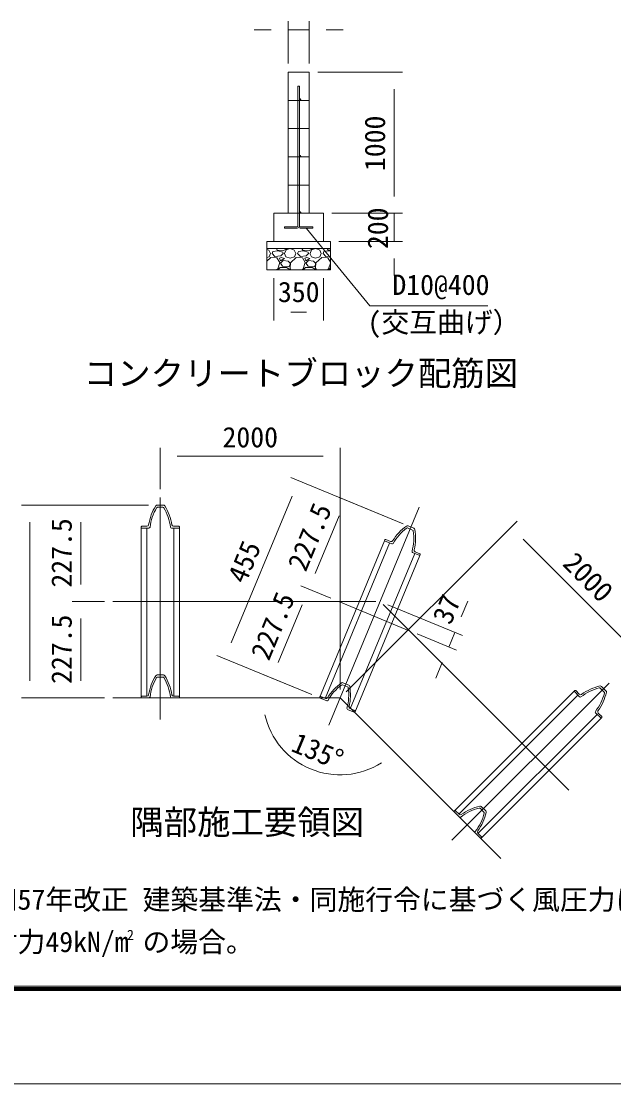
# Model space of a CAD drawing. Units: millimetres, scale not verified, with parts at other scales. Extents: x -12600 to 12600, y -8910 to 8910.
# Drawn here: x 1391 to 5583, y -8910 to -1385 of the extents above; entities that cross this region are included whole.
import ezdxf
from ezdxf.enums import TextEntityAlignment as Align

# ---------------------------------------------------------------- set-up
doc = ezdxf.new("R2010")
doc.units = ezdxf.units.MM
doc.header["$LTSCALE"] = 60
doc.linetypes.add('USER1', pattern=[50.8, 31.75, -6.35, 6.35, -6.35])
doc.layers.add('0-0_D-TTL-TXT', color=7, linetype='Continuous')
for name, color, linetype, lineweight in [('0-1_D-BMK', 2, 'USER1', 13), ('0-2_D-DCR-HCH', 7, 'Continuous', 9), ('0-3_D-STR4', 7, 'Continuous', 9), ('0-4_D-STR1', 1, 'Continuous', 18), ('0-5_D-BGD', 7, 'Continuous', 9), ('0-6_D-STR3', 3, 'Continuous', 13), ('0-7_D-STR-DIM', 7, 'Continuous', 9), ('0-9_D-STR-TXT', 7, 'Continuous', 9), ('0-B_D-TTL', 7, 'Continuous', 9)]:
    doc.layers.add(name, color=color, linetype=linetype, lineweight=lineweight)
doc.styles.add('ＭＳ ゴシック', font='')
doc.styles.get('ＭＳ ゴシック').set_extended_font_data('MS Gothic')

msp = doc.modelspace()

# ---------------------------------------------------------------- linework, layer by layer
at = {"layer": '0-1_D-BMK'}
for p, q in [((2374.29, -6330.57), (2374.29, -4758.07)), ((3566.78, -6370.3), (4206.82, -4825.11)), ((3898.56, -5494.32), (2039.29, -5494.32)), ((4136.25, -5701.03), (3637.35, -5494.38)), ((3951.59, -5516.29), (5266.29, -6830.99)), ((4438.09, -7185.43), (5550.01, -6073.5)), ((3646.92, -6176.82), (2039.29, -6176.82)), ((3646.92, -6176.82), (4783.69, -7313.59))]:
    msp.add_line(p, q, dxfattribs=at)
at = {"layer": '0-2_D-DCR-HCH'}
for p, q in [((3128.72, -3000.25), (3142.62, -3005.46)), ((3142.62, -3005.46), (3153.42, -3028.86)), ((3202.02, -3005.46), (3195.81, -2994.81)), ((3247.02, -3009.06), (3202.02, -3005.46)), ((3274.22, -2994.81), (3247.02, -3009.06)), ((3254.22, -3028.86), (3265.02, -3003.66)), ((3265.02, -3003.66), (3293.34, -2994.81)), ((3294.22, -2994.81), (3322.62, -3005.46)), ((3322.62, -3005.46), (3333.42, -3028.86)), ((3382.02, -3005.46), (3375.81, -2994.81)), ((3427.02, -3009.06), (3382.02, -3005.46)), ((3454.22, -2994.81), (3427.02, -3009.06)), ((3434.22, -3028.86), (3445.02, -3003.66)), ((3445.02, -3003.66), (3473.34, -2994.81)), ((3474.22, -2994.81), (3502.62, -3005.46)), ((3502.62, -3005.46), (3513.42, -3028.86)), ((3562.02, -3005.46), (3555.81, -2994.81)), ((3578.72, -3006.8), (3562.02, -3005.46)), ((3128.72, -3058.68), (3144.42, -3054.06)), ((3157.02, -3057.66), (3128.72, -3083.5)), ((3144.42, -3054.06), (3153.42, -3028.86)), ((3200.22, -3061.26), (3157.02, -3057.66)), ((3166.02, -3028.86), (3171.42, -3014.46)), ((3185.82, -3050.46), (3166.02, -3028.86)), ((3205.62, -3010.86), (3171.42, -3014.46)), ((3227.22, -3046.86), (3185.82, -3050.46)), ((3220.02, -3093.66), (3200.22, -3061.26)), ((3241.62, -3019.86), (3205.62, -3010.86)), ((3230.82, -3057.66), (3218.22, -3063.06)), ((3218.22, -3063.06), (3225.42, -3081.06)), ((3225.42, -3081.06), (3252.42, -3064.86)), ((3243.42, -3079.26), (3225.42, -3097.26)), ((3243.42, -3028.86), (3227.22, -3046.86)), ((3252.42, -3064.86), (3230.82, -3057.66)), ((3243.42, -3028.86), (3241.62, -3019.86)), ((3279.42, -3084.66), (3243.42, -3079.26)), ((3252.42, -3028.86), (3263.22, -3054.06)), ((3263.22, -3054.06), (3293.82, -3063.06)), ((3293.82, -3097.26), (3279.42, -3084.66)), ((3293.82, -3063.06), (3324.42, -3054.06)), ((3337.02, -3057.66), (3295.62, -3095.46)), ((3324.42, -3054.06), (3333.42, -3028.86)), ((3380.22, -3061.26), (3337.02, -3057.66)), ((3346.02, -3028.86), (3351.42, -3014.46)), ((3365.82, -3050.46), (3346.02, -3028.86)), ((3385.62, -3010.86), (3351.42, -3014.46)), ((3407.22, -3046.86), (3365.82, -3050.46)), ((3400.02, -3093.66), (3380.22, -3061.26)), ((3421.62, -3019.86), (3385.62, -3010.86)), ((3410.82, -3057.66), (3398.22, -3063.06)), ((3398.22, -3063.06), (3405.42, -3081.06)), ((3405.42, -3081.06), (3432.42, -3064.86)), ((3423.42, -3079.26), (3405.42, -3097.26)), ((3423.42, -3028.86), (3407.22, -3046.86)), ((3432.42, -3064.86), (3410.82, -3057.66)), ((3423.42, -3028.86), (3421.62, -3019.86)), ((3459.42, -3084.66), (3423.42, -3079.26)), ((3432.42, -3028.86), (3443.22, -3054.06)), ((3443.22, -3054.06), (3473.82, -3063.06)), ((3473.82, -3097.26), (3459.42, -3084.66)), ((3473.82, -3063.06), (3504.42, -3054.06)), ((3517.02, -3057.66), (3475.62, -3095.46)), ((3504.42, -3054.06), (3513.42, -3028.86)), ((3560.22, -3061.26), (3517.02, -3057.66)), ((3526.02, -3028.86), (3531.42, -3014.46)), ((3545.82, -3050.46), (3526.02, -3028.86)), ((3565.62, -3010.86), (3531.42, -3014.46)), ((3578.72, -3047.6), (3545.82, -3050.46)), ((3578.72, -3091.53), (3560.22, -3061.26)), ((3578.72, -3014.13), (3565.62, -3010.86)), ((3578.72, -3062.85), (3578.22, -3063.06)), ((3578.22, -3063.06), (3578.72, -3064.31)), ((3197.66, -3144.81), (3205.62, -3138.66)), ((3205.62, -3138.66), (3220.02, -3093.66)), ((3206.56, -3144.81), (3221.82, -3127.86)), ((3221.82, -3127.86), (3268.62, -3127.86)), ((3225.42, -3097.26), (3239.82, -3118.86)), ((3239.82, -3118.86), (3284.82, -3124.26)), ((3268.62, -3127.86), (3292.02, -3144.06)), ((3284.82, -3124.26), (3293.82, -3108.06)), ((3292.02, -3144.06), (3291.81, -3144.81)), ((3295.62, -3095.46), (3293.82, -3133.26)), ((3293.82, -3108.06), (3293.82, -3097.26)), ((3293.82, -3133.26), (3298.68, -3144.81)), ((3377.66, -3144.81), (3385.62, -3138.66)), ((3385.62, -3138.66), (3400.02, -3093.66)), ((3386.56, -3144.81), (3401.82, -3127.86)), ((3405.42, -3097.26), (3419.82, -3118.86)), ((3419.82, -3118.86), (3464.82, -3124.26)), ((3464.82, -3124.26), (3473.82, -3108.06)), ((3472.02, -3144.06), (3471.81, -3144.81)), ((3475.62, -3095.46), (3473.82, -3133.26)), ((3473.82, -3108.06), (3473.82, -3097.26)), ((3473.82, -3133.26), (3478.68, -3144.81)), ((3557.66, -3144.81), (3565.62, -3138.66)), ((3565.62, -3138.66), (3578.72, -3097.72)), ((3566.56, -3144.81), (3578.72, -3131.3))]:
    msp.add_line(p, q, dxfattribs=at)
msp.add_lwpolyline([(3401.82, -3127.86), (3448.62, -3127.86), (3472.02, -3144.06)], dxfattribs=at)
at = {"layer": '0-3_D-STR4'}
for p, q in [((3528.72, -2944.81), (3528.72, -2744.81)), ((3128.72, -2944.81), (3578.72, -2944.81)), ((3128.72, -2944.81), (3128.72, -3144.81)), ((3128.72, -2994.81), (3578.72, -2994.81)), ((3578.72, -2944.81), (3578.72, -3144.81)), ((3128.72, -3144.81), (3578.72, -3144.81))]:
    msp.add_line(p, q, dxfattribs=at)
msp.add_lwpolyline([(3528.72, -2744.81), (3178.72, -2744.81), (3178.72, -2944.81)], dxfattribs=at)
at = {"layer": '0-4_D-STR1'}
for p, q in [((2351.77, -4811.82), (2396.81, -4811.82)), ((2354.96, -4826.82), (2393.62, -4826.82)), ((2239.29, -4973.82), (2239.29, -4966.32)), ((2239.29, -4973.82), (2239.29, -4966.32)), ((2280.02, -4961.82), (2243.79, -4961.82)), ((2468.57, -4961.82), (2504.79, -4961.82)), ((2509.29, -4973.82), (2509.29, -4966.32)), ((4127.18, -4958.54), (4168.79, -4975.77)), ((2294.35, -4973.82), (2239.29, -4973.82)), ((2239.29, -6176.82), (2239.29, -4973.82)), ((2278.29, -6164.82), (2278.29, -4973.82)), ((2454.23, -4973.82), (2509.29, -4973.82)), ((2470.29, -4973.82), (2470.29, -6164.82)), ((2509.29, -4973.82), (2509.29, -6176.82)), ((4124.39, -4973.62), (4160.1, -4988.41)), ((3500.9, -6176.59), (3961.26, -5065.16)), ((3541.52, -6180.43), (3997.3, -5080.09)), ((3961.26, -5065.16), (3964.13, -5058.23)), ((3961.26, -5065.16), (3964.13, -5058.23)), ((4012.13, -5086.23), (3961.26, -5065.16)), ((4003.48, -5069.66), (3970.01, -5055.8)), ((4174.68, -5153.56), (3718.9, -6253.9)), ((4210.71, -5168.49), (3750.34, -6279.91)), ((4159.84, -5147.41), (4210.71, -5168.49)), ((4177.68, -5141.81), (4211.15, -5155.68)), ((4210.71, -5168.49), (4213.58, -5161.56)), ((2351.77, -6014.82), (2396.81, -6014.82)), ((2354.96, -6029.82), (2393.62, -6029.82)), ((3664.02, -6085.04), (3699.73, -6099.84)), ((3666.81, -6069.96), (3708.42, -6087.2)), ((2239.29, -6176.82), (2239.29, -6169.32)), ((2239.29, -6176.82), (2239.29, -6169.32)), ((2280.02, -6164.82), (2243.79, -6164.82)), ((2468.57, -6164.82), (2504.79, -6164.82)), ((2509.29, -6176.82), (2509.29, -6169.32)), ((3500.9, -6176.59), (3503.77, -6169.66)), ((3500.9, -6176.59), (3503.77, -6169.66)), ((3543.11, -6181.09), (3509.65, -6167.22)), ((4451.35, -6981.25), (5302, -6130.6)), ((4487.41, -7000.34), (5329.57, -6158.18)), ((5302, -6130.6), (5307.3, -6125.3)), ((5302, -6130.6), (5307.3, -6125.3)), ((5340.93, -6169.53), (5302, -6130.6)), ((5339.28, -6150.91), (5313.66, -6125.3)), ((5487.73, -6108.45), (5515.07, -6135.78)), ((5496.08, -6095.58), (5527.93, -6127.43)), ((2294.35, -6176.82), (2239.29, -6176.82)), ((2454.23, -6176.82), (2509.29, -6176.82)), ((3551.77, -6197.66), (3500.9, -6176.59)), ((3699.47, -6258.84), (3750.34, -6279.91)), ((3717.31, -6253.24), (3750.78, -6267.1)), ((3750.34, -6279.91), (3753.21, -6272.98)), ((5465.34, -6293.94), (4623.17, -7136.1)), ((5453.98, -6282.58), (5492.91, -6321.52)), ((5472.6, -6284.24), (5498.22, -6309.85)), ((5492.91, -6321.52), (5498.22, -6316.21)), ((5492.91, -6321.52), (4642.27, -7172.17)), ((4451.35, -6981.25), (4456.65, -6975.94)), ((4451.35, -6981.25), (4456.65, -6975.94)), ((4490.28, -7020.18), (4451.35, -6981.25)), ((4488.63, -7001.56), (4463.01, -6975.94)), ((4637.08, -6959.1), (4664.42, -6986.43)), ((4645.43, -6946.23), (4677.28, -6978.08)), ((4603.33, -7133.23), (4642.27, -7172.17)), ((4621.95, -7134.88), (4647.57, -7160.5)), ((4642.27, -7172.17), (4647.57, -7166.86))]:
    msp.add_line(p, q, dxfattribs=at)
for centre, radius, start, end in [((2351.77, -4822.32), 10.5, 90, 147.73028), ((2396.81, -4822.32), 10.5, 32.26972, 90), ((2647.29, -5008.92), 360, 147.73028, 170.85863), ((2647.29, -5008.92), 348, 149.15113, 173.11764), ((2354.96, -4834.32), 7.5, 90, 149.15113), ((2393.62, -4834.32), 7.5, 30.84887, 90), ((2101.29, -5008.92), 348, 6.88236, 30.84887), ((2101.29, -5008.92), 360, 9.14137, 32.26972), ((2243.79, -4966.32), 4.5, 90, 180), ((2280.02, -4949.82), 12, 270, 350.85863), ((2468.57, -4949.82), 12, 189.14137, 270), ((2504.79, -4966.32), 4.5, 0, 90), ((4324.77, -5253.72), 360, 125.23028, 148.35863), ((4123.16, -4968.24), 10.5, 67.5, 125.23028), ((2294.35, -4966.32), 7.5, 270, 353.11764), ((2454.23, -4966.32), 7.5, 186.88236, 270), ((4324.77, -5253.72), 348, 126.65113, 150.61764), ((4121.52, -4980.55), 7.5, 67.5, 126.65113), ((3820.34, -5044.78), 348, 344.38236, 8.34887), ((4157.23, -4995.34), 7.5, 8.34887, 67.5), ((4164.77, -4985.47), 10.5, 9.76972, 67.5), ((3820.34, -5044.78), 360, 346.64137, 9.76972), ((3968.29, -5059.95), 4.5, 67.5, 157.5), ((4008.07, -5058.57), 12, 247.5, 328.35863), ((4015, -5079.3), 7.5, 247.5, 330.61764), ((4162.71, -5140.48), 7.5, 164.38236, 247.5), ((4182.27, -5130.73), 12, 166.64137, 247.5), ((4209.42, -5159.83), 4.5, 337.5, 67.5), ((2647.29, -6211.92), 360, 147.73028, 170.85863), ((2351.77, -6025.32), 10.5, 90, 147.73028), ((2396.81, -6025.32), 10.5, 32.26972, 90), ((2101.29, -6211.92), 360, 9.14137, 32.26972), ((2647.29, -6211.92), 348, 149.15113, 173.11764), ((2354.96, -6037.32), 7.5, 90, 149.15113), ((2393.62, -6037.32), 7.5, 30.84887, 90), ((2101.29, -6211.92), 348, 6.88236, 30.84887), ((3864.41, -6365.15), 360, 125.23028, 148.35863), ((3864.41, -6365.15), 348, 126.65113, 150.61764), ((3661.15, -6091.97), 7.5, 67.5, 126.65113), ((3662.79, -6079.66), 10.5, 67.5, 125.23028), ((3704.4, -6096.9), 10.5, 9.76972, 67.5), ((3359.97, -6156.21), 360, 346.64137, 9.76972), ((5565.68, -6443.92), 360, 102.73028, 125.85863), ((5488.66, -6103.01), 10.5, 45, 102.73028), ((2243.79, -6169.32), 4.5, 90, 180), ((2280.02, -6152.82), 12, 270, 350.85863), ((2294.35, -6169.32), 7.5, 270, 353.11764), ((2454.23, -6169.32), 7.5, 186.88236, 270), ((2468.57, -6152.82), 12, 189.14137, 270), ((2504.79, -6169.32), 4.5, 0, 90), ((3507.92, -6171.38), 4.5, 67.5, 157.5), ((3359.97, -6156.21), 348, 344.38236, 8.34887), ((3696.86, -6106.76), 7.5, 8.34887, 67.5), ((5310.48, -6128.48), 4.5, 45, 135), ((5347.76, -6142.42), 12, 225, 305.85863), ((5346.23, -6164.23), 7.5, 225, 308.11764), ((5565.68, -6443.92), 348, 104.15113, 128.11764), ((5179.6, -6057.84), 348, 321.88236, 345.84887), ((5179.6, -6057.84), 360, 324.14137, 347.26972), ((5482.43, -6113.75), 7.5, 45, 104.15113), ((5509.76, -6141.08), 7.5, 345.84887, 45), ((5520.5, -6134.85), 10.5, 347.26972, 45), ((3547.7, -6170), 12, 247.5, 328.35863), ((3554.64, -6190.73), 7.5, 247.5, 330.61764), ((3721.9, -6242.15), 12, 166.64137, 247.5), ((3702.34, -6251.91), 7.5, 164.38236, 247.5), ((3749.06, -6271.26), 4.5, 337.5, 67.5), ((5459.28, -6277.28), 7.5, 141.88236, 225), ((5481.09, -6275.75), 12, 144.14137, 225), ((5495.04, -6313.03), 4.5, 315, 45), ((4459.83, -6979.13), 4.5, 45, 135), ((4715.03, -7294.57), 348, 104.15113, 128.11764), ((4715.03, -7294.57), 360, 102.73028, 125.85863), ((4328.95, -6908.49), 348, 321.88236, 345.84887), ((4328.95, -6908.49), 360, 324.14137, 347.26972), ((4631.78, -6964.4), 7.5, 45, 104.15113), ((4638.01, -6953.66), 10.5, 45, 102.73028), ((4659.11, -6991.73), 7.5, 345.84887, 45), ((4669.86, -6985.5), 10.5, 347.26972, 45), ((4497.11, -6993.07), 12, 225, 305.85863), ((4495.58, -7014.88), 7.5, 225, 308.11764), ((4608.63, -7127.93), 7.5, 141.88236, 225), ((4630.44, -7126.4), 12, 144.14137, 225), ((4644.39, -7163.68), 4.5, 315, 45)]:
    msp.add_arc(centre, radius, start, end, dxfattribs=at)
at = {"layer": '0-5_D-BGD'}
for p, q in [((3278.72, -1744.81), (3278.72, -2744.81)), ((3428.72, -1744.81), (3278.72, -1744.81)), ((3428.72, -1744.81), (3428.72, -2744.81)), ((3428.72, -1944.81), (3278.72, -1944.81)), ((3428.72, -2144.81), (3278.72, -2144.81)), ((3428.72, -2344.81), (3278.72, -2344.81)), ((3428.72, -2544.81), (3278.72, -2544.81))]:
    msp.add_line(p, q, dxfattribs=at)
at = {"layer": '0-6_D-STR3'}
for p, q in [((3348.72, -1844.81), (3348.72, -2834.81)), ((3358.72, -1844.81), (3348.72, -1844.81)), ((3358.72, -1844.81), (3358.72, -2834.81)), ((3253.72, -2839.81), (3343.72, -2839.81)), ((3253.72, -2849.81), (3253.72, -2839.81)), ((3253.72, -2849.81), (3343.72, -2849.81)), ((3363.72, -2839.81), (3453.72, -2839.81)), ((3363.72, -2849.81), (3453.72, -2849.81)), ((3453.72, -2839.81), (3453.72, -2849.81))]:
    msp.add_line(p, q, dxfattribs=at)
for centre in [(3363.72, -1939.81), (3363.72, -2339.81), (3363.72, -2739.81)]:
    msp.add_circle(centre, 5, dxfattribs=at)
for centre, radius, start, end in [((3343.72, -2834.81), 5, 270, 0), ((3343.72, -2834.81), 15, 270, 0), ((3363.72, -2834.81), 15, 228.18969, 270), ((3363.72, -2834.81), 5, 180, 270)]:
    msp.add_arc(centre, radius, start, end, dxfattribs=at)
at = {"layer": '0-7_D-STR-DIM'}
for p, q in [((3278.72, -1684.81), (3278.72, -1384.81)), ((3428.72, -1684.81), (3428.72, -1384.81)), ((3158.72, -1444.81), (3038.72, -1444.81)), ((3278.72, -1444.81), (3428.72, -1444.81)), ((3548.72, -1444.81), (3668.72, -1444.81)), ((3488.72, -1744.81), (4088.41, -1744.81)), ((4028.41, -2624.81), (4028.41, -1864.81)), ((4028.41, -2624.81), (4028.41, -2504.81)), ((3588.72, -2744.81), (4088.41, -2744.81)), ((3588.72, -2744.81), (4088.41, -2744.81)), ((4028.41, -2944.81), (4028.41, -2744.81)), ((3638.72, -2944.81), (4088.41, -2944.81)), ((4028.41, -3064.81), (4028.41, -3184.81)), ((3178.72, -3204.81), (3178.72, -3504.81)), ((3528.72, -3204.81), (3528.72, -3504.81)), ((3298.72, -3444.81), (3408.72, -3444.81)), ((2374.29, -4698.07), (2374.29, -4405.99)), ((3646.92, -6116.82), (3646.92, -4405.99)), ((2494.29, -4465.99), (3526.92, -4465.99)), ((4092.55, -4944.19), (3297.61, -4614.92)), ((2291.77, -4811.82), (1391.51, -4811.82)), ((2291.77, -4811.82), (1751.51, -4811.82)), ((3307.12, -4748.75), (2876.6, -5788.11)), ((4092.55, -4944.19), (3630.21, -4752.69)), ((3639.72, -4886.51), (3470.38, -5295.33)), ((1451.51, -4931.82), (1451.51, -6056.82)), ((1811.51, -5374.32), (1811.51, -4931.82)), ((3689.35, -6134.4), (4899.09, -4924.65)), ((5671.69, -5782.11), (4941.52, -5051.93)), ((3581.92, -5471.42), (3369.03, -5383.23)), ((3581.92, -5471.42), (3369.03, -5383.23)), ((4504.17, -5602.42), (4550.09, -5491.55)), ((1979.29, -5494.32), (1751.51, -5494.32)), ((1979.29, -5494.32), (1751.51, -5494.32)), ((3378.54, -5517.06), (3209.2, -5925.88)), ((3985.05, -5517.28), (4513.68, -5736.25)), ((1811.51, -6056.82), (1811.51, -5614.32)), ((4415.42, -5816.67), (4458.25, -5713.29)), ((4191.68, -5723.99), (4470.86, -5839.63)), ((3446.03, -6153.86), (2775.25, -5876.02)), ((4369.5, -5927.53), (4323.58, -6038.4)), ((3446.03, -6153.86), (3107.85, -6013.78)), ((1979.29, -6176.82), (1391.51, -6176.82)), ((1979.29, -6176.82), (1751.51, -6176.82))]:
    msp.add_line(p, q, dxfattribs=at)
msp.add_arc((3646.92, -6176.82), 545.32, 192.6338, 302.3662, dxfattribs=at)
at = {"layer": '0-9_D-STR-TXT'}
msp.add_lwpolyline([(4691.36, -3400.69), (3857.87, -3400.69), (3409.98, -2851.36)], dxfattribs=at)
at = {"layer": '0-B_D-TTL', "color": 2, "lineweight": 18}
msp.add_lwpolyline([(-12600, 8910), (12600, 8910), (12600, -8910), (-12600, -8910)], close=True, dxfattribs=at)
at = {"layer": '0-B_D-TTL'}
for points in [[(-11790, 8250), (11790, 8250), (11790, -8250), (-11790, -8250)], [(-11782.5, 8242.5), (11782.5, 8242.5), (11782.5, -8242.5), (-11782.5, -8242.5)], [(-11775, 8235), (11775, 8235), (11775, -8235), (-11775, -8235)], [(-11767.5, 8227.5), (11767.5, 8227.5), (11767.5, -8227.5), (-11767.5, -8227.5)], [(-11760, 8220), (11760, 8220), (11760, -8220), (-11760, -8220)]]:
    msp.add_lwpolyline(points, close=True, dxfattribs=at)

# ---------------------------------------------------------------- texts
at = {"layer": '0-0_D-TTL-TXT', "style": 'ＭＳ ゴシック'}
for s, height, p in [('コンクリートブロック配筋図', 173.3, (1833.31, -4016.78)), ('隅部施工要領図', 173.3, (2162.07, -7195.54)), ('（設計条件）風荷重：昭和57年改正 建築基準法・同施行令に基づく風圧力に準拠。', 144.3, (-997.35, -7720.81)), ('（基礎条件）長期許容地耐力49kN/m の場合。', 144.3, (-997.35, -8020.81)), ('2', 72.14, (2139.07, -7913.38))]:
    msp.add_text(s, height=height, dxfattribs=at).set_placement(p, align=Align.BOTTOM_LEFT)
at = {"layer": '0-7_D-STR-DIM', "style": 'ＭＳ ゴシック'}
for s, rotation, p in [('1000', 90, (4008.17, -2445.51)), ('200', 90, (4028.67, -2998.07)), ('227.5', 67.5, (3443.53, -5307.26)), ('227.5', 90, (1791.27, -5395.62)), ('455', 67.5, (3018.23, -5393.3)), ('2000', 315, (5182.5, -5264.29)), ('227.5', 67.5, (3182.35, -5937.81)), ('37', 67.5, (4468.8, -5683.21)), ('227.5', 90, (1791.27, -6078.12)), ('135°', 337.5, (3274.97, -6591.09))]:
    msp.add_text(s, height=144.3, rotation=rotation, dxfattribs=at).set_placement(p, align=Align.BOTTOM_LEFT)
for s, p in [('350', (3207.09, -3416.92)), ('2000', (2814.86, -4445.75))]:
    msp.add_text(s, height=144.3, dxfattribs=at).set_placement(p, align=Align.BOTTOM_LEFT)
at = {"layer": '0-9_D-STR-TXT', "style": 'ＭＳ ゴシック'}
for s, p in [('D10@400', (4016.74, -3366.36)), ('(交互曲げ）', (3840.67, -3632.16))]:
    msp.add_text(s, height=144.3, dxfattribs=at).set_placement(p, align=Align.BOTTOM_LEFT)

doc.saveas('drawing.dxf')
